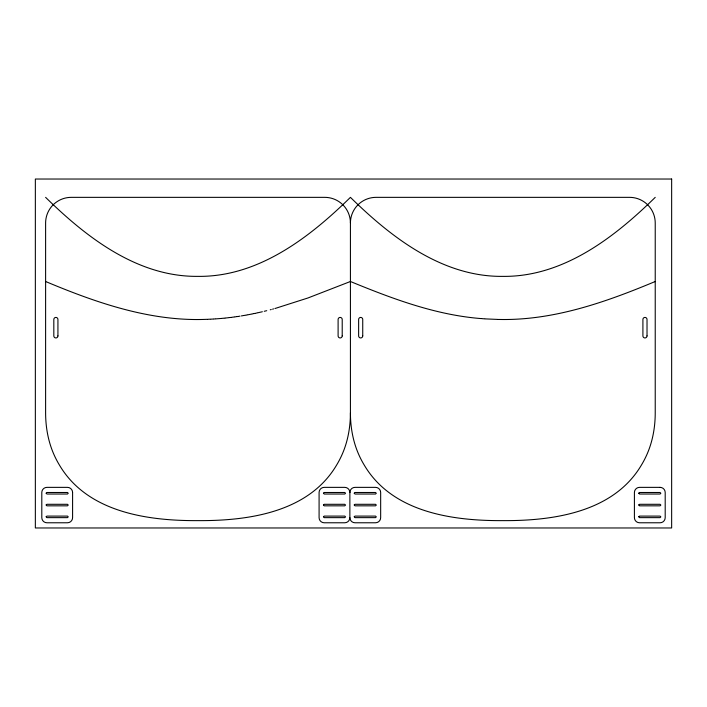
<?xml version="1.0" encoding="UTF-8"?>
<svg xmlns="http://www.w3.org/2000/svg" width="707" height="707" viewBox="0 0 707 707"><rect width="100%" height="100%" fill="white"/><g stroke="black" fill="none" stroke-linecap="round" stroke-linejoin="round"><path stroke-width="1.06" d="M349.877 492.496L349.877 517.462A5.135 5.135 0 0 1 344.751 522.773L324.221 522.773A5.135 5.135 0 0 1 319.087 517.639L319.087 492.496A5.135 5.135 0 0 1 324.221 487.362L344.751 487.362A5.135 5.135 0 0 1 349.877 492.496A5.135 5.135 0 0 1 355.011 487.362L375.532 487.362A5.135 5.135 0 0 1 380.666 492.496L380.666 517.462A5.135 5.135 0 0 1 375.532 522.773L355.011 522.773A5.135 5.135 0 0 1 349.877 517.639M350.425 412.87C350.407 425.826 348.321 438.835 343.593 450.933A92.37 92.37 0 0 1 336.488 465.268C308.473 512.46 248.104 520.926 198.013 520.626C147.931 520.926 87.562 512.46 59.547 465.268A92.37 92.37 0 0 1 52.442 450.933C47.714 438.835 45.628 425.826 45.61 412.87L45.61 223.005A25.655 25.655 0 0 1 71.274 197.35L324.76 197.35A25.655 25.655 0 0 1 350.425 223.005L350.425 412.87C350.433 425.826 352.528 438.835 357.247 450.933A92.37 92.37 0 0 0 364.352 465.268C392.376 512.46 452.745 520.926 502.827 520.626C552.909 520.926 613.278 512.46 641.302 465.268A92.37 92.37 0 0 0 648.407 450.933C653.127 438.835 655.221 425.826 655.23 412.87L655.23 223.005A25.655 25.655 0 0 0 629.575 197.35L376.08 197.35A25.655 25.655 0 0 0 350.425 223.005M655.23 197.35C614.321 237.517 563.126 277.064 502.827 276.375C442.52 277.064 391.333 237.517 350.425 197.35C309.463 237.579 258.143 277.179 197.739 276.366C137.538 276.95 86.466 237.446 45.61 197.35M655.23 281.501C605.554 302.251 552.918 320.854 498.302 319.44M274.926 308.535L307.969 297.974L350.425 281.501C392.438 298.761 435.91 315.136 481.608 318.618M273.582 308.906L272.575 309.171M271.249 309.525L270.268 309.781M266.733 310.682L264.224 311.301M262.368 311.743L257.843 312.768M257.242 312.901L255.766 313.219M255.183 313.342L253.725 313.643M253.141 313.767L252.275 313.943M251.701 314.058L247.724 314.818M247.167 314.924L246.319 315.075M245.762 315.172L243.827 315.516M243.27 315.605L241.352 315.923M239.991 316.144L238.63 316.356M238.091 316.436L236.748 316.639M236.209 316.709L234.874 316.904M234.344 316.975L231.693 317.319M231.162 317.39L230.641 317.452M230.111 317.523L229.324 317.611M228.803 317.673L225.674 318.017M225.153 318.079L224.375 318.15M223.863 318.203L221.282 318.442M220.77 318.486L215.918 318.866M215.405 318.901L213.629 319.007M213.125 319.043L211.101 319.149M210.589 319.175L207.566 319.299M207.063 319.317C150.927 321.791 96.62 302.896 45.61 281.501M497.808 319.423L485.179 318.884M484.675 318.848L482.121 318.663M72.591 492.496L72.591 517.462A5.135 5.135 0 0 1 67.465 522.773L46.936 522.773A5.135 5.135 0 0 1 41.801 517.639L41.801 492.496A5.135 5.135 0 0 1 46.936 487.362L67.465 487.362A5.135 5.135 0 0 1 72.591 492.496M46.167 493.194L46.936 494.034L67.465 494.034L68.234 493.265L67.527 492.496L46.936 492.496L46.167 493.194M46.167 504.992L46.936 505.832L67.465 505.832L68.234 505.063L67.527 504.303L46.936 504.294L46.176 504.922M46.167 516.799L46.936 517.639L67.465 517.639L68.234 516.87L67.527 516.101L46.936 516.101L46.176 516.729M323.452 493.194L324.221 494.034L344.751 494.034L345.52 493.265L344.813 492.496L324.221 492.496L323.452 493.194M323.452 504.992L324.221 505.832L344.751 505.832L345.52 505.063L344.813 504.303L324.221 504.294L323.461 504.922M323.452 516.799L324.221 517.639L344.751 517.639L345.52 516.87L344.813 516.101L324.221 516.101L323.461 516.729M354.242 493.194L355.011 494.034L375.532 494.034L376.31 493.265L375.532 492.496L355.011 492.496L354.242 493.194M354.242 504.992L355.011 505.832L375.532 505.832L376.31 505.063L375.532 504.294L355.011 504.294L354.251 504.922M354.242 516.799L355.011 517.639L375.532 517.639L376.31 516.87L375.532 516.101L355.011 516.101L354.251 516.729M638.774 493.194L639.535 494.034L660.064 494.034L660.833 493.265L660.064 492.496L639.535 492.496L638.774 493.194M638.774 504.992L639.535 505.832L660.064 505.832L660.833 505.063L660.064 504.294L639.535 504.294L638.783 504.922M638.774 516.799L639.535 517.639L660.064 517.639L660.833 516.87L660.064 516.101L639.535 516.101L638.783 516.729M671.65 179.03L35.35 179.03L35.35 527.97L671.65 527.97L671.65 179.03M660.064 487.362L639.535 487.362A5.135 5.135 0 0 0 634.409 492.496L634.409 517.462A5.135 5.135 0 0 0 639.535 522.773L660.064 522.773A5.135 5.135 0 0 0 665.199 517.639L665.199 492.496A5.135 5.135 0 0 0 660.064 487.362M647.02 335.896L647.02 319.476A2.05 2.05 0 0 0 644.97 317.425A2.05 2.05 0 0 0 642.91 319.476L642.91 335.896A2.05 2.05 0 0 0 644.97 337.946A2.05 2.05 0 0 0 647.02 335.896M362.735 335.896L362.735 319.476A2.05 2.05 0 0 0 360.685 317.425A2.05 2.05 0 0 0 358.635 319.476L358.635 335.896A2.05 2.05 0 0 0 360.685 337.946A2.05 2.05 0 0 0 362.735 335.896M342.215 335.896L342.215 319.476A2.05 2.05 0 0 0 340.155 317.425A2.05 2.05 0 0 0 338.105 319.476L338.105 335.896A2.05 2.05 0 0 0 340.155 337.946A2.05 2.05 0 0 0 342.215 335.896M57.93 335.896L57.93 319.476A2.05 2.05 0 0 0 55.88 317.425A2.05 2.05 0 0 0 53.82 319.476L53.82 335.896A2.05 2.05 0 0 0 55.88 337.946A2.05 2.05 0 0 0 57.93 335.896"/></g></svg>
